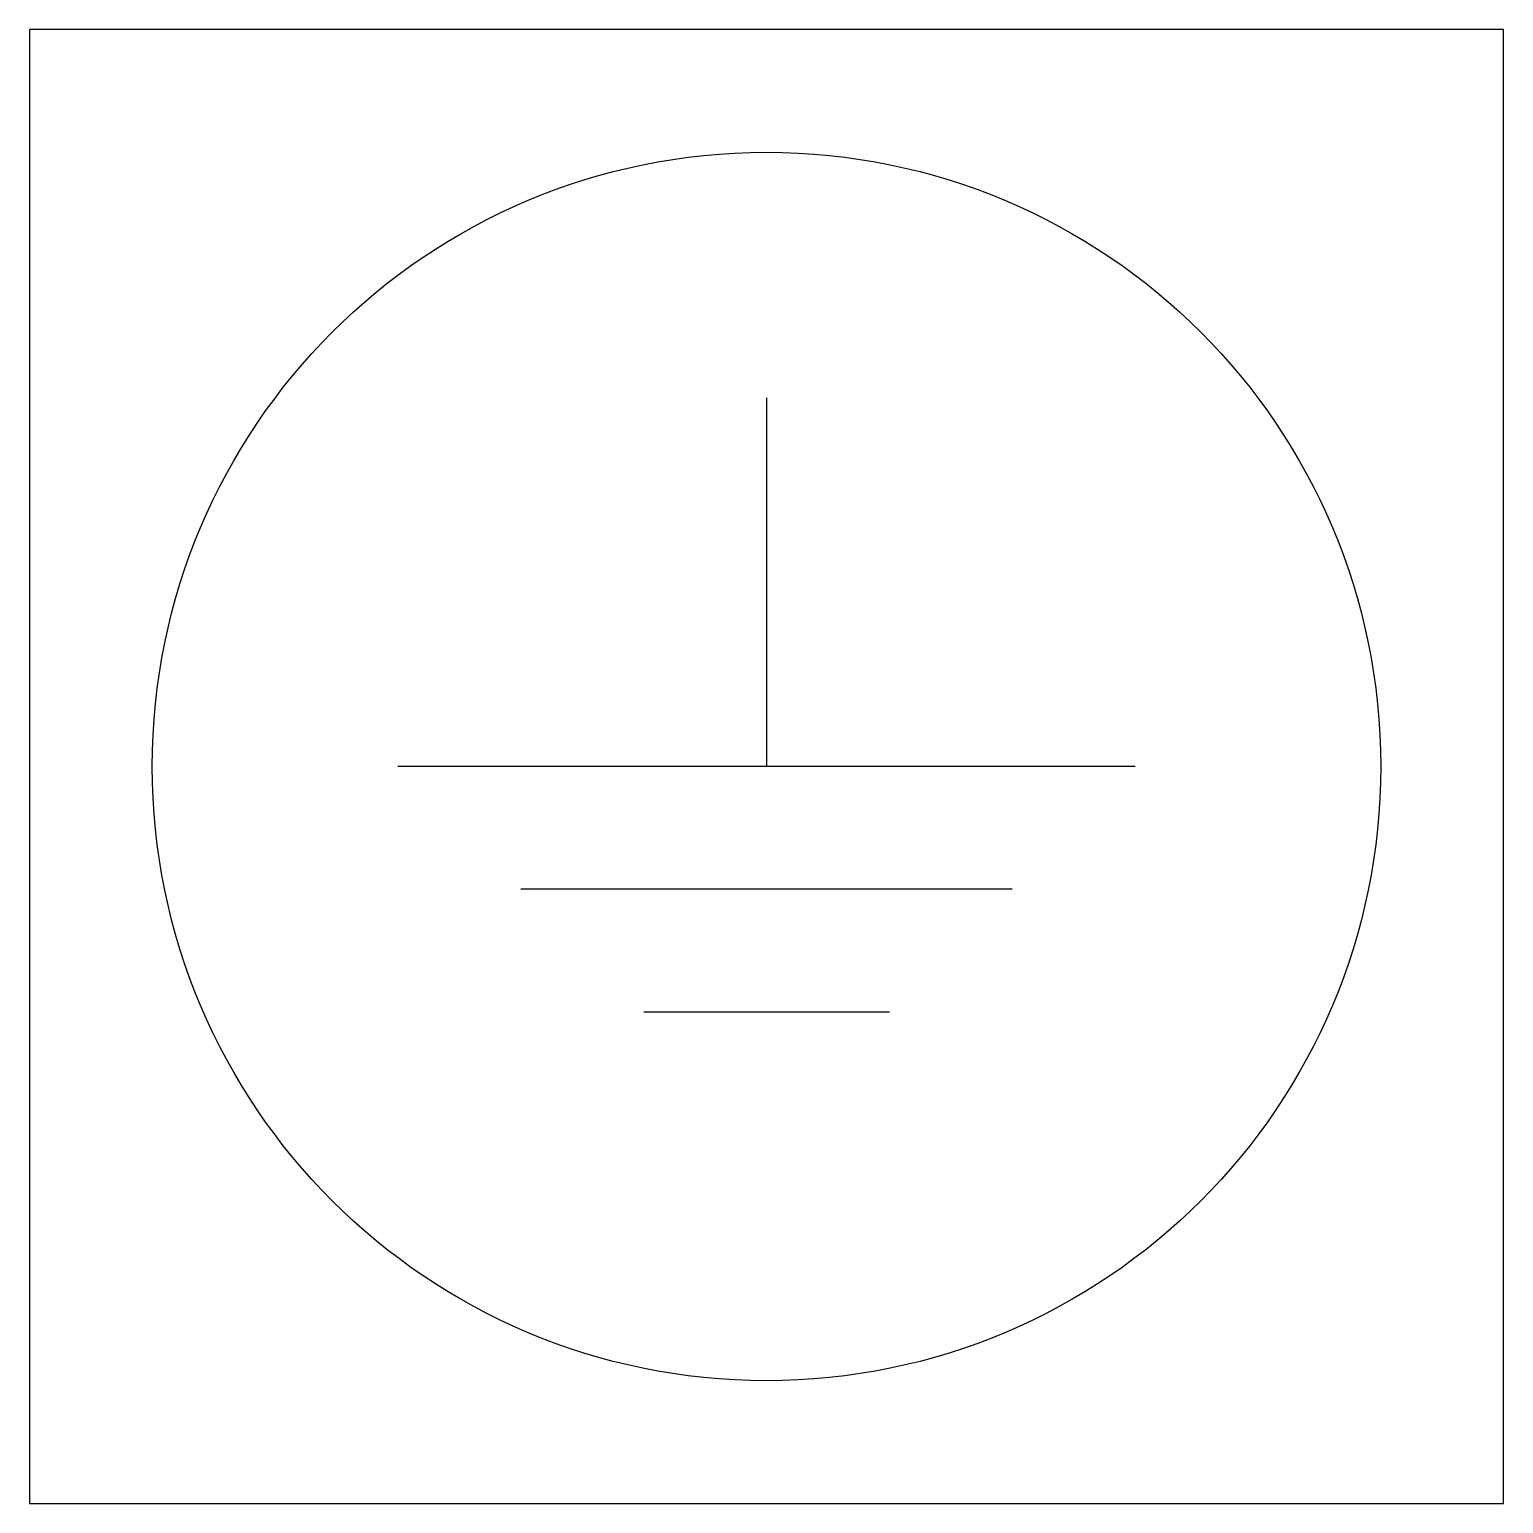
# Model space of a CAD drawing. Header units: millimetres. Extents: x -6899.165 to -6898.565, y -902.225 to -901.625.
import ezdxf

# ---------------------------------------------------------------- set-up
doc = ezdxf.new("R2010")
doc.units = ezdxf.units.MM
doc.layers.add('Spda_símbolos', color=2, linetype='Continuous')

msp = doc.modelspace()

# ---------------------------------------------------------------- linework, layer by layer
at = {"layer": 'Spda_símbolos', "color": 4}
msp.add_line((-6898.86518, -901.775), (-6898.86518, -901.925), dxfattribs=at)
at = {"layer": 'Spda_símbolos', "color": 3}
for p, q in [((-6898.71518, -901.925), (-6899.01518, -901.925)), ((-6898.76518, -901.975), (-6898.96518, -901.975)), ((-6898.81518, -902.025), (-6898.91518, -902.025))]:
    msp.add_line(p, q, dxfattribs=at)
at = {"layer": 'Spda_símbolos', "color": 4}
msp.add_lwpolyline([(-6899.16518, -902.225), (-6898.56518, -902.225), (-6898.56518, -901.625), (-6899.16518, -901.625)], close=True, dxfattribs=at)
at = {"layer": 'Spda_símbolos', "color": 2}
msp.add_circle((-6898.86518, -901.925), 0.25, dxfattribs=at)

doc.saveas('drawing.dxf')
